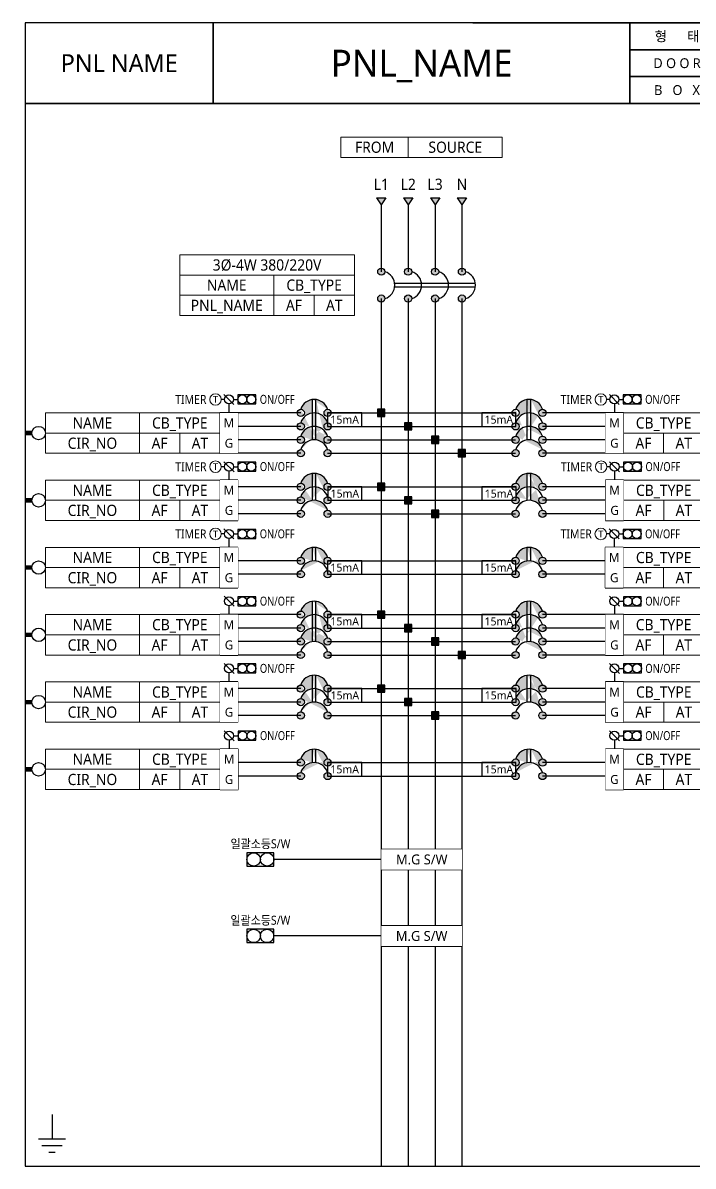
# Model space of a CAD drawing. Header units: millimetres. Extents: x 2290 to 28892, y 1247 to 13997.
# Drawn here: x 2290 to 9770, y 1247 to 13997 of the extents above; entities that cross this region are included whole.
import ezdxf
from ezdxf.enums import TextEntityAlignment as Align

# ---------------------------------------------------------------- set-up
doc = ezdxf.new("R2010")
doc.units = ezdxf.units.MM
for name, color, linetype in [('1', 1, 'Continuous'), ('5', 2, 'Continuous'), ('BUS_L1', 2, 'Continuous'), ('BUS_L2', 2, 'Continuous'), ('BUS_L3', 2, 'Continuous'), ('BUS_N', 3, 'Continuous'), ('SYMB', 2, 'Continuous'), ('TXT', 7, 'Continuous')]:
    doc.layers.add(name, color=color, linetype=linetype)
doc.layers.add('2', color=4, linetype='Continuous', lineweight=5)
doc.styles.add('SHT', font='ChosunKg.TTF')
doc.styles.add('맑은고딕', font='malgun.ttf')

# ---------------------------------------------------------------- blocks, each defined once
blk = doc.blocks.new('p4cb')
at = {"layer": 'SYMB', "color": 4}
for p, q in [((-20, -76), (-20, 374)), ((20, -76), (20, 374))]:
    blk.add_line(p, q, dxfattribs=at)
at = {"layer": 'SYMB'}
for centre in [(-150, 225), (150, 225), (-150, 75), (150, 75), (-150, -75), (150, -75), (-150, -225), (150, -225)]:
    blk.add_circle(centre, 40.2, dxfattribs=at)
for centre in [(0, 218), (0, 68), (0, -82), (0, -232)]:
    blk.add_arc(centre, 157, 17.5984, 162.4016, dxfattribs=at)
blk = doc.blocks.new('BUS_CONN_DOT')
at = {"layer": 'SYMB', "transparency": 33554687}
h = blk.add_hatch(color=2, dxfattribs=at)
h.dxf.hatch_style = 1
h.paths.add_polyline_path([(40, 40), (-40, 40), (-40, -40), (40, -40)])
at = {"layer": 'SYMB', "color": 5}
for p, q in [((-40, 0), (40, 0)), ((0, 40), (0, -40))]:
    blk.add_line(p, q, dxfattribs=at)
at = {"layer": 'SYMB', "color": 2}
blk.add_lwpolyline([(40, 40), (-40, 40), (-40, -40), (40, -40)], close=True, dxfattribs=at)
blk = doc.blocks.new('3P4W_LEFT_BRANCH_BREAKER')
at = {"transparency": 33554687}
h = blk.add_hatch(color=2, dxfattribs=at)
h.dxf.hatch_style = 1
edge = h.paths.add_edge_path()
edge.add_arc((-600, -450), 40.2, 0, 360)
edge = h.paths.add_edge_path()
edge.add_arc((-900, -450), 40.2, 0, 360)
edge = h.paths.add_edge_path()
edge.add_arc((-600, -300), 40.2, 0, 360)
edge = h.paths.add_edge_path()
edge.add_arc((-900, -300), 40.2, 0, 360)
edge = h.paths.add_edge_path()
edge.add_arc((-600, -150), 40.2, 0, 360)
edge = h.paths.add_edge_path()
edge.add_arc((-900, -150), 40.2, 0, 360)
edge = h.paths.add_edge_path()
edge.add_arc((-600, 0), 40.2, 0, 360)
edge = h.paths.add_edge_path()
edge.add_arc((-900, 0), 40.2, 0, 360)
edge = h.paths.add_edge_path()
edge.add_line((-730, -301), (-730, 149))
edge.add_arc((-750, -457), 157, 17.5984, 162.4016)
edge.add_arc((-750, -157), 157, 17.5984, 162.4016)
edge.add_arc((-750, -307), 157, 17.5984, 162.4016)
edge.add_line((-770, -301), (-770, 149))
edge.add_arc((-750, -7), 157, 17.5984, 162.4016)
at = {"layer": '1', "color": 1}
for p, q in [((-900, 0), (-1800, 0)), ((-600, 0), (0, 0)), ((-900, -150), (-1800, -150)), ((-600, -150), (300, -150)), ((-900, -300), (-1800, -300)), ((-600, -300), (600, -300)), ((-900, -450), (-1800, -450)), ((-600, -450), (900, -450))]:
    blk.add_line(p, q, dxfattribs=at)
at = {"layer": '2', "color": 4}
for points in [[(-3750, -225), (-2700, -225), (-2700, 0), (-3750, 0)], [(-2700, -225), (-1800, -225), (-1800, 0), (-2700, 0)], [(-3750, -450), (-2700, -450), (-2700, -225), (-3750, -225)], [(-2250, -450), (-2700, -450), (-2700, -225), (-2250, -225)], [(-1800, -450), (-2250, -450), (-2250, -225), (-1800, -225)]]:
    blk.add_lwpolyline(points, close=True, dxfattribs=at)
at = {"layer": 'SYMB', "color": 3, "const_width": 50}
blk.add_lwpolyline([(-3900, -225), (-3976, -225)], dxfattribs=at)
at = {"layer": 'SYMB', "color": 3}
blk.add_circle((-3825, -225), 75, dxfattribs=at)
at = {"layer": 'SYMB'}
blk.add_blockref('p4cb', (-750, -225), dxfattribs=at)
at = {"layer": 'SYMB', "color": 2}
for p in [(0, 0), (300, -150), (600, -300), (900, -450)]:
    blk.add_blockref('BUS_CONN_DOT', p, dxfattribs=at)
at = {"layer": 'TXT', "color": 7, "linetype": 'Continuous', "lineweight": -2, "style": '맑은고딕', "width": 0.95}
blk.add_text('NAME', height=125, dxfattribs=at).set_placement((-3225, -112), align=Align.MIDDLE_CENTER)
at = {"layer": 'TXT', "color": 7, "style": '맑은고딕', "width": 0.95}
for tag, p in [('CB_TYPE', (-2250, -112)), ('CIR_NO', (-3225, -338)), ('AF', (-2475, -338)), ('AT', (-2025, -338))]:
    blk.add_attdef(tag, text='', height=125, dxfattribs=at).set_placement(p, align=Align.MIDDLE_CENTER)
blk = doc.blocks.new('3P4W_RIGHT_BRANCH_BREAKER')
at = {"transparency": 33554687}
h = blk.add_hatch(color=2, dxfattribs=at)
h.dxf.hatch_style = 1
edge = h.paths.add_edge_path()
edge.add_arc((1800, -450), 40.2, 0, 360)
edge = h.paths.add_edge_path()
edge.add_arc((1500, -450), 40.2, 0, 360)
edge = h.paths.add_edge_path()
edge.add_arc((1800, -300), 40.2, 0, 360)
edge = h.paths.add_edge_path()
edge.add_arc((1500, -300), 40.2, 0, 360)
edge = h.paths.add_edge_path()
edge.add_arc((1800, -150), 40.2, 0, 360)
edge = h.paths.add_edge_path()
edge.add_arc((1500, -150), 40.2, 0, 360)
edge = h.paths.add_edge_path()
edge.add_arc((1800, 0), 40.2, 0, 360)
edge = h.paths.add_edge_path()
edge.add_arc((1500, 0), 40.2, 0, 360)
edge = h.paths.add_edge_path()
edge.add_arc((1650, -307), 157, 17.5984, 162.4016)
edge.add_arc((1650, -457), 157, 17.5984, 162.4016)
edge.add_arc((1650, -7), 157, 17.5984, 162.4016)
edge.add_line((1630, -301), (1630, 149))
edge.add_line((1670, -301), (1670, 149))
edge.add_arc((1650, -157), 157, 17.5984, 162.4016)
at = {"layer": '1', "color": 1}
for p, q in [((0, 0), (1500, 0)), ((2701, 0), (1800, 0)), ((300, -150), (1500, -150)), ((2701, -150), (1800, -150)), ((600, -300), (1500, -300)), ((2701, -300), (1800, -300)), ((900, -450), (1500, -450)), ((2701, -450), (1800, -450))]:
    blk.add_line(p, q, dxfattribs=at)
at = {"layer": '2', "color": 4}
for points in [[(2701, -225), (3601, -225), (3601, 0), (2701, 0)], [(3601, -225), (4650, -225), (4650, 0), (3601, 0)], [(3151, -450), (2701, -450), (2701, -225), (3151, -225)], [(3601, -450), (3151, -450), (3151, -225), (3601, -225)], [(3601, -450), (4650, -450), (4650, -225), (3601, -225)]]:
    blk.add_lwpolyline(points, close=True, dxfattribs=at)
at = {"layer": 'SYMB', "color": 3, "const_width": 50}
blk.add_lwpolyline([(4800, -225), (4876, -225)], dxfattribs=at)
at = {"layer": 'SYMB', "color": 3}
blk.add_circle((4725, -225), 75, dxfattribs=at)
at = {"layer": 'SYMB'}
blk.add_blockref('p4cb', (1650, -225), dxfattribs=at)
at = {"layer": 'SYMB', "color": 2}
for p in [(0, 0), (300, -150), (600, -300), (900, -450)]:
    blk.add_blockref('BUS_CONN_DOT', p, dxfattribs=at)
at = {"layer": 'TXT', "color": 7, "linetype": 'Continuous', "lineweight": -2, "style": '맑은고딕', "width": 0.95}
blk.add_text('NAME', height=125, dxfattribs=at).set_placement((4126, -112), align=Align.MIDDLE_CENTER)
at = {"layer": 'TXT', "color": 7, "style": '맑은고딕', "width": 0.95}
for tag, p in [('CB_TYPE', (3151, -112)), ('AF', (2926, -338)), ('AT', (3376, -338)), ('CIR_NO', (4126, -338))]:
    blk.add_attdef(tag, text='', height=125, dxfattribs=at).set_placement(p, align=Align.MIDDLE_CENTER)
blk = doc.blocks.new('p3cb')
at = {"layer": 'SYMB', "color": 4}
for p, q in [((-20, -1), (-20, 299)), ((20, -1), (20, 299))]:
    blk.add_line(p, q, dxfattribs=at)
at = {"layer": 'SYMB'}
for centre in [(-150, 150), (150, 150), (-150, 0), (150, 0), (-150, -150), (150, -150)]:
    blk.add_circle(centre, 40.2, dxfattribs=at)
for centre in [(0, 143), (0, -7), (0, -157)]:
    blk.add_arc(centre, 157, 17.5984, 162.4016, dxfattribs=at)
blk = doc.blocks.new('3P3W_LEFT_BRANCH_BREAKER')
at = {"transparency": 33554687}
h = blk.add_hatch(color=2, dxfattribs=at)
h.dxf.hatch_style = 1
edge = h.paths.add_edge_path()
edge.add_arc((-600, -300), 40.2, 0, 360)
edge = h.paths.add_edge_path()
edge.add_arc((-900, -300), 40.2, 0, 360)
edge = h.paths.add_edge_path()
edge.add_arc((-600, -150), 40.2, 0, 360)
edge = h.paths.add_edge_path()
edge.add_arc((-900, -150), 40.2, 0, 360)
edge = h.paths.add_edge_path()
edge.add_arc((-600, 0), 40.2, 0, 360)
edge = h.paths.add_edge_path()
edge.add_arc((-900, 0), 40.2, 0, 360)
edge = h.paths.add_edge_path()
edge.add_arc((-750, -157), 157, 17.5984, 162.4016)
edge.add_arc((-750, -307), 157, 17.5984, 162.4016)
edge.add_arc((-750, -7), 157, 17.5984, 162.4016)
edge.add_line((-770, -151), (-770, 149))
edge.add_line((-730, -151), (-730, 149))
at = {"layer": '1', "color": 1}
for p, q in [((-900, 0), (-1800, 0)), ((-600, 0), (0, 0)), ((-900, -150), (-1800, -150)), ((-600, -150), (300, -150)), ((-900, -300), (-1800, -300)), ((-600, -300), (600, -300))]:
    blk.add_line(p, q, dxfattribs=at)
at = {"layer": '2', "color": 4}
for points in [[(-3750, -150), (-2700, -150), (-2700, 75), (-3750, 75)], [(-2700, -150), (-1800, -150), (-1800, 75), (-2700, 75)], [(-3750, -375), (-2700, -375), (-2700, -150), (-3750, -150)], [(-2250, -375), (-2700, -375), (-2700, -150), (-2250, -150)], [(-1800, -375), (-2250, -375), (-2250, -150), (-1800, -150)]]:
    blk.add_lwpolyline(points, close=True, dxfattribs=at)
at = {"layer": 'SYMB', "color": 3, "const_width": 50}
blk.add_lwpolyline([(-3900, -150), (-3976, -150)], dxfattribs=at)
at = {"layer": 'SYMB', "color": 3}
blk.add_circle((-3825, -150), 75, dxfattribs=at)
at = {"layer": 'SYMB'}
blk.add_blockref('p3cb', (-750, -150), dxfattribs=at)
at = {"layer": 'SYMB', "color": 2}
for p in [(0, 0), (300, -150), (600, -300)]:
    blk.add_blockref('BUS_CONN_DOT', p, dxfattribs=at)
at = {"layer": 'TXT', "color": 7, "linetype": 'Continuous', "lineweight": -2, "style": '맑은고딕', "width": 0.95}
blk.add_text('NAME', height=125, dxfattribs=at).set_placement((-3225, -38), align=Align.MIDDLE_CENTER)
at = {"layer": 'TXT', "color": 7, "style": '맑은고딕', "width": 0.95}
for tag, p in [('CB_TYPE', (-2250, -38)), ('CIR_NO', (-3225, -262)), ('AF', (-2475, -262)), ('AT', (-2025, -262))]:
    blk.add_attdef(tag, text='', height=125, dxfattribs=at).set_placement(p, align=Align.MIDDLE_CENTER)
blk = doc.blocks.new('3P3W_RIGHT_BRANCH_BREAKER')
at = {"transparency": 33554687}
h = blk.add_hatch(color=2, dxfattribs=at)
h.dxf.hatch_style = 1
edge = h.paths.add_edge_path()
edge.add_arc((1800, -300), 40.2, 0, 360)
edge = h.paths.add_edge_path()
edge.add_arc((1500, -300), 40.2, 0, 360)
edge = h.paths.add_edge_path()
edge.add_arc((1800, -150), 40.2, 0, 360)
edge = h.paths.add_edge_path()
edge.add_arc((1500, -150), 40.2, 0, 360)
edge = h.paths.add_edge_path()
edge.add_arc((1800, 0), 40.2, 0, 360)
edge = h.paths.add_edge_path()
edge.add_arc((1500, 0), 40.2, 0, 360)
edge = h.paths.add_edge_path()
edge.add_arc((1650, -7), 157, 17.5984, 162.4016)
edge.add_line((1630, -151), (1630, 149))
edge.add_arc((1650, -157), 157, 17.5984, 162.4016)
edge.add_line((1670, -151), (1670, 149))
edge.add_arc((1650, -307), 157, 17.5984, 162.4016)
at = {"layer": '1', "color": 1}
for p, q in [((0, 0), (1500, 0)), ((2703, 0), (1800, 0)), ((300, -150), (1500, -150)), ((2703, -150), (1800, -150)), ((600, -300), (1500, -300)), ((2703, -300), (1800, -300))]:
    blk.add_line(p, q, dxfattribs=at)
at = {"layer": '2', "color": 4}
for points in [[(2703, -150), (3603, -150), (3603, 75), (2703, 75)], [(3603, -150), (4653, -150), (4653, 75), (3603, 75)], [(3153, -375), (2703, -375), (2703, -150), (3153, -150)], [(3603, -375), (3153, -375), (3153, -150), (3603, -150)], [(3603, -375), (4653, -375), (4653, -150), (3603, -150)]]:
    blk.add_lwpolyline(points, close=True, dxfattribs=at)
at = {"layer": 'SYMB', "color": 3, "const_width": 50}
blk.add_lwpolyline([(4803, -150), (4879, -150)], dxfattribs=at)
at = {"layer": 'SYMB', "color": 3}
blk.add_circle((4728, -150), 75, dxfattribs=at)
at = {"layer": 'SYMB'}
blk.add_blockref('p3cb', (1650, -150), dxfattribs=at)
at = {"layer": 'SYMB', "color": 2}
for p in [(0, 0), (300, -150), (600, -300)]:
    blk.add_blockref('BUS_CONN_DOT', p, dxfattribs=at)
at = {"layer": 'TXT', "color": 7, "linetype": 'Continuous', "lineweight": -2, "style": '맑은고딕', "width": 0.95}
blk.add_text('NAME', height=125, dxfattribs=at).set_placement((4128, -38), align=Align.MIDDLE_CENTER)
at = {"layer": 'TXT', "color": 7, "style": '맑은고딕', "width": 0.95}
for tag, p in [('CB_TYPE', (3153, -38)), ('AF', (2928, -262)), ('AT', (3378, -262)), ('CIR_NO', (4128, -262))]:
    blk.add_attdef(tag, text='', height=125, dxfattribs=at).set_placement(p, align=Align.MIDDLE_CENTER)
blk = doc.blocks.new('p2cb')
at = {"layer": 'SYMB', "color": 4}
for p, q in [((-20, 74), (-20, 224)), ((20, 74), (20, 224))]:
    blk.add_line(p, q, dxfattribs=at)
at = {"layer": 'SYMB'}
for centre in [(-150, 75), (150, 75), (-150, -75), (150, -75)]:
    blk.add_circle(centre, 40.2, dxfattribs=at)
for centre in [(0, 68), (0, -82)]:
    blk.add_arc(centre, 157, 17.5984, 162.4016, dxfattribs=at)
blk = doc.blocks.new('1P2W_LEFT_BRANCH_BREAKER')
at = {"transparency": 33554687}
h = blk.add_hatch(color=2, dxfattribs=at)
h.dxf.hatch_style = 1
edge = h.paths.add_edge_path()
edge.add_arc((-600, -150), 40.2, 0, 360)
edge = h.paths.add_edge_path()
edge.add_arc((-900, -150), 40.2, 0, 360)
edge = h.paths.add_edge_path()
edge.add_arc((-600, 0), 40.2, 0, 360)
edge = h.paths.add_edge_path()
edge.add_arc((-900, 0), 40.2, 0, 360)
edge = h.paths.add_edge_path()
edge.add_arc((-750, -157), 157, 17.5984, 162.4016)
edge.add_arc((-750, -7), 157, 17.5984, 162.4016)
edge.add_line((-770, -1), (-770, 149))
edge.add_line((-730, -1), (-730, 149))
at = {"layer": '1', "color": 1}
for p, q in [((-900, 0), (-1800, 0)), ((-600, 0), (0, 0)), ((-900, -150), (-1800, -150)), ((-600, -150), (900, -150))]:
    blk.add_line(p, q, dxfattribs=at)
at = {"layer": '2', "color": 4}
for points in [[(-3750, -75), (-2700, -75), (-2700, 150), (-3750, 150)], [(-2700, -75), (-1800, -75), (-1800, 150), (-2700, 150)], [(-3750, -300), (-2700, -300), (-2700, -75), (-3750, -75)], [(-2250, -300), (-2700, -300), (-2700, -75), (-2250, -75)], [(-1800, -300), (-2250, -300), (-2250, -75), (-1800, -75)]]:
    blk.add_lwpolyline(points, close=True, dxfattribs=at)
at = {"layer": 'SYMB', "color": 3, "const_width": 50}
blk.add_lwpolyline([(-3900, -75), (-3976, -75)], dxfattribs=at)
at = {"layer": 'SYMB', "color": 3}
blk.add_circle((-3825, -75), 75, dxfattribs=at)
at = {"layer": 'SYMB'}
blk.add_blockref('p2cb', (-750, -75), dxfattribs=at)
at = {"layer": 'TXT', "color": 7, "linetype": 'Continuous', "lineweight": -2, "style": '맑은고딕', "width": 0.95}
blk.add_text('NAME', height=125, dxfattribs=at).set_placement((-3225, 38), align=Align.MIDDLE_CENTER)
at = {"layer": 'TXT', "color": 7, "style": '맑은고딕', "width": 0.95}
for tag, p in [('CB_TYPE', (-2250, 38)), ('CIR_NO', (-3225, -188)), ('AF', (-2475, -188)), ('AT', (-2025, -188))]:
    blk.add_attdef(tag, text='', height=125, dxfattribs=at).set_placement(p, align=Align.MIDDLE_CENTER)
blk = doc.blocks.new('1P2W_RIGHT_BRANCH_BREAKER')
at = {"transparency": 33554687}
h = blk.add_hatch(color=2, dxfattribs=at)
h.dxf.hatch_style = 1
edge = h.paths.add_edge_path()
edge.add_arc((1800, -150), 40.2, 0, 360)
edge = h.paths.add_edge_path()
edge.add_arc((1500, -150), 40.2, 0, 360)
edge = h.paths.add_edge_path()
edge.add_arc((1800, 0), 40.2, 0, 360)
edge = h.paths.add_edge_path()
edge.add_arc((1500, 0), 40.2, 0, 360)
edge = h.paths.add_edge_path()
edge.add_arc((1650, -7), 157, 17.5984, 162.4016)
edge.add_line((1630, -1), (1630, 149))
edge.add_line((1670, -1), (1670, 149))
edge.add_arc((1650, -157), 157, 17.5984, 162.4016)
at = {"layer": '1', "color": 1}
for p, q in [((0, 0), (1500, 0)), ((2700, 0), (1800, 0)), ((900, -150), (1500, -150)), ((2700, -150), (1800, -150))]:
    blk.add_line(p, q, dxfattribs=at)
at = {"layer": '2', "color": 4}
for points in [[(2700, -75), (3600, -75), (3600, 150), (2700, 150)], [(3600, -75), (4650, -75), (4650, 150), (3600, 150)], [(3150, -300), (2700, -300), (2700, -75), (3150, -75)], [(3600, -300), (3150, -300), (3150, -75), (3600, -75)], [(3600, -300), (4650, -300), (4650, -75), (3600, -75)]]:
    blk.add_lwpolyline(points, close=True, dxfattribs=at)
at = {"layer": 'SYMB', "color": 3, "const_width": 50}
blk.add_lwpolyline([(4800, -75), (4876, -75)], dxfattribs=at)
at = {"layer": 'SYMB', "color": 3}
blk.add_circle((4725, -75), 75, dxfattribs=at)
at = {"layer": 'SYMB'}
blk.add_blockref('p2cb', (1650, -75), dxfattribs=at)
at = {"layer": 'TXT', "color": 7, "linetype": 'Continuous', "lineweight": -2, "style": '맑은고딕', "width": 0.95}
blk.add_text('NAME', height=125, dxfattribs=at).set_placement((4125, 38), align=Align.MIDDLE_CENTER)
at = {"layer": 'TXT', "color": 7, "style": '맑은고딕', "width": 0.95}
for tag, p in [('CB_TYPE', (3150, 38)), ('AF', (2925, -188)), ('AT', (3375, -188)), ('CIR_NO', (4125, -188))]:
    blk.add_attdef(tag, text='', height=125, dxfattribs=at).set_placement(p, align=Align.MIDDLE_CENTER)
blk = doc.blocks.new('PANEL_NAME')
at = {"layer": '5', "color": 2, "ltscale": 0.001}
blk.add_line((4996, 900), (7626, 900), dxfattribs=at)
at = {"layer": '5', "color": 2}
for points in [[(2100, 900), (0, 900), (0, 0), (2100, 0)], [(2100, 900), (2100, 0), (6750, 0), (6750, 900)], [(7800, 900), (6750, 900), (6750, 600), (7800, 600)], [(7800, 900), (8850, 900), (8850, 600), (7800, 600)], [(7800, 600), (6750, 600), (6750, 300), (7800, 300)], [(7800, 600), (8850, 600), (8850, 300), (7800, 300)], [(7800, 300), (6750, 300), (6750, 0), (7800, 0)], [(7800, 300), (8850, 300), (8850, 0), (7800, 0)]]:
    blk.add_lwpolyline(points, close=True, dxfattribs=at)
at = {"layer": 'TXT', "color": 7, "linetype": 'Continuous', "lineweight": -2, "style": '맑은고딕'}
for s, p in [('형      태', (7275, 750)), ('D O O R', (7275, 450)), ('B   O   X', (7275, 150))]:
    blk.add_text(s, height=110, dxfattribs=at).set_placement(p, align=Align.MIDDLE_CENTER)
at = {"layer": 'TXT', "color": 7, "style": '맑은고딕'}
blk.add_text('PNL NAME', height=200, dxfattribs=at).set_placement((1050, 450), align=Align.MIDDLE_CENTER)
for tag, height, p in [('PNL_MOUNT', 110, (8325, 750)), ('PNL_NAME', 300, (4425, 450)), ('PNL_DOOR', 110, (8325, 450)), ('PNL_BOX', 110, (8325, 150))]:
    blk.add_attdef(tag, text='', height=height, dxfattribs=at).set_placement(p, align=Align.MIDDLE_CENTER)
blk = doc.blocks.new('earth-panel')
at = {"layer": 'SYMB'}
for p, q in [((0, 426), (0, 150)), ((150, 150), (-150, 150)), ((113, 75), (-113, 75)), ((37, 0), (-37, 0))]:
    blk.add_line(p, q, dxfattribs=at)
blk = doc.blocks.new('3P4W_L_SYM_TIMER')
at = {"layer": '2', "color": 4}
blk.add_circle((-1850, 150), 64.4, dxfattribs=at)
at = {"layer": 'SYMB'}
for p, q in [((-1750, 150), (-1786, 150)), ((-1644, 94), (-1756, 206)), ((-1650, 150), (-1600, 150)), ((-1700, 100), (-1700, 0))]:
    blk.add_line(p, q, dxfattribs=at)
at = {"layer": 'SYMB', "linetype": 'Continuous'}
blk.add_lwpolyline([(-1600, 100), (-1400, 100), (-1400, 200), (-1600, 200)], close=True, dxfattribs=at)
at = {"layer": 'SYMB'}
blk.add_lwpolyline([(-1600, 0), (-1800, 0), (-1800, -450), (-1600, -450)], close=True, dxfattribs=at)
blk.add_circle((-1700, 150), 50, dxfattribs=at)
at = {"layer": 'SYMB', "color": 4, "linetype": 'Continuous'}
for centre in [(-1550, 150), (-1450, 150)]:
    blk.add_circle(centre, 50, dxfattribs=at)
at = {"layer": 'SYMB', "color": 7, "style": '맑은고딕'}
for s, width, p in [('TIMER', 0.9, (-2125, 150)), ('ON/OFF', 0.8, (-1161, 151))]:
    blk.add_text(s, height=100, dxfattribs=dict(at, width=width)).set_placement(p, align=Align.MIDDLE_CENTER)
at = {"layer": 'TXT', "style": 'SHT'}
blk.add_text('T', height=75, dxfattribs=at).set_placement((-1850, 150), align=Align.MIDDLE_CENTER)
at = {"color": 2}
blk.add_wipeout([(-1800, 0), (-1800, -450), (-1600, -450), (-1600, 0)], dxfattribs=at).dxf.layer = 'SYMB'
at = {"layer": 'SYMB', "color": 7, "style": '맑은고딕'}
for s, p in [('M', (-1700, -112)), ('G', (-1700, -338))]:
    blk.add_text(s, height=100, dxfattribs=at).set_placement(p, align=Align.MIDDLE_CENTER)
blk = doc.blocks.new('3P3W_L_SYM_TIMER')
at = {"layer": '2', "color": 4}
blk.add_circle((-1849, 225), 64.4, dxfattribs=at)
at = {"layer": 'SYMB'}
for p, q in [((-1643, 169), (-1755, 281)), ((-1749, 225), (-1785, 225)), ((-1699, 175), (-1699, 75)), ((-1649, 225), (-1599, 225))]:
    blk.add_line(p, q, dxfattribs=at)
at = {"layer": 'SYMB', "linetype": 'Continuous'}
blk.add_lwpolyline([(-1599, 175), (-1399, 175), (-1399, 275), (-1599, 275)], close=True, dxfattribs=at)
at = {"layer": 'SYMB'}
blk.add_lwpolyline([(-1599, 75), (-1799, 75), (-1799, -375), (-1599, -375)], close=True, dxfattribs=at)
blk.add_circle((-1699, 225), 50, dxfattribs=at)
at = {"layer": 'SYMB', "color": 4, "linetype": 'Continuous'}
for centre in [(-1549, 225), (-1449, 225)]:
    blk.add_circle(centre, 50, dxfattribs=at)
at = {"layer": 'SYMB', "color": 7, "style": '맑은고딕'}
for s, width, p in [('TIMER', 0.9, (-2124, 225)), ('ON/OFF', 0.8, (-1160, 226))]:
    blk.add_text(s, height=100, dxfattribs=dict(at, width=width)).set_placement(p, align=Align.MIDDLE_CENTER)
at = {"layer": 'TXT', "style": 'SHT'}
blk.add_text('T', height=75, dxfattribs=at).set_placement((-1849, 225), align=Align.MIDDLE_CENTER)
at = {"color": 2}
blk.add_wipeout([(-1799, 75), (-1799, -375), (-1599, -375), (-1599, 75)], dxfattribs=at).dxf.layer = 'SYMB'
at = {"layer": 'SYMB', "color": 7, "style": '맑은고딕'}
for s, p in [('M', (-1699, -38)), ('G', (-1699, -262))]:
    blk.add_text(s, height=100, dxfattribs=at).set_placement(p, align=Align.MIDDLE_CENTER)
blk = doc.blocks.new('1P2W_L_SYM_TIMER')
at = {"layer": '2', "color": 4}
blk.add_circle((-1850, 300), 64.4, dxfattribs=at)
at = {"layer": 'SYMB'}
for p, q in [((-1750, 300), (-1786, 300)), ((-1644, 244), (-1756, 356)), ((-1650, 300), (-1600, 300)), ((-1700, 250), (-1700, 150))]:
    blk.add_line(p, q, dxfattribs=at)
at = {"layer": 'SYMB', "linetype": 'Continuous'}
blk.add_lwpolyline([(-1600, 250), (-1400, 250), (-1400, 350), (-1600, 350)], close=True, dxfattribs=at)
at = {"layer": 'SYMB'}
blk.add_lwpolyline([(-1600, 150), (-1800, 150), (-1800, -300), (-1600, -300)], close=True, dxfattribs=at)
blk.add_circle((-1700, 300), 50, dxfattribs=at)
at = {"layer": 'SYMB', "color": 4, "linetype": 'Continuous'}
for centre in [(-1550, 300), (-1450, 300)]:
    blk.add_circle(centre, 50, dxfattribs=at)
at = {"layer": 'SYMB', "color": 7, "style": '맑은고딕'}
for s, width, p in [('TIMER', 0.9, (-2125, 300)), ('ON/OFF', 0.8, (-1161, 301))]:
    blk.add_text(s, height=100, dxfattribs=dict(at, width=width)).set_placement(p, align=Align.MIDDLE_CENTER)
at = {"layer": 'TXT', "style": 'SHT'}
blk.add_text('T', height=75, dxfattribs=at).set_placement((-1850, 300), align=Align.MIDDLE_CENTER)
at = {"color": 2}
blk.add_wipeout([(-1800, 150), (-1800, -300), (-1600, -300), (-1600, 150)], dxfattribs=at).dxf.layer = 'SYMB'
at = {"layer": 'SYMB', "color": 7, "style": '맑은고딕'}
for s, p in [('M', (-1700, 38)), ('G', (-1700, -188))]:
    blk.add_text(s, height=100, dxfattribs=at).set_placement(p, align=Align.MIDDLE_CENTER)
blk = doc.blocks.new('3P4W_L_SYM_ELB')
at = {"layer": 'SYMB', "color": 2}
blk.add_lwpolyline([(-600, -150), (-220, -150), (-220, 0), (-600, 0)], close=True, dxfattribs=at)
at = {"layer": 'SYMB', "color": 4, "style": '맑은고딕'}
blk.add_text('15mA', height=90, dxfattribs=at).set_placement((-410, -75), align=Align.MIDDLE_CENTER)
blk = doc.blocks.new('3P3W_L_SYM_ELB')
at = {"layer": 'SYMB', "color": 2}
blk.add_lwpolyline([(-598, -150), (-217, -150), (-217, 0), (-598, 0)], close=True, dxfattribs=at)
at = {"layer": 'SYMB', "color": 4, "style": '맑은고딕'}
blk.add_text('15mA', height=90, dxfattribs=at).set_placement((-408, -75), align=Align.MIDDLE_CENTER)
blk = doc.blocks.new('1P2W_L_SYM_ELB')
at = {"layer": 'SYMB', "color": 2}
blk.add_lwpolyline([(-600, -150), (-220, -150), (-220, 0), (-600, 0)], close=True, dxfattribs=at)
at = {"layer": 'SYMB', "color": 4, "style": '맑은고딕'}
blk.add_text('15mA', height=90, dxfattribs=at).set_placement((-410, -75), align=Align.MIDDLE_CENTER)
blk = doc.blocks.new('3P4W_R_SYM_ELB')
at = {"layer": 'SYMB', "color": 2}
blk.add_lwpolyline([(1120, -150), (1500, -150), (1500, 0), (1120, 0)], close=True, dxfattribs=at)
at = {"layer": 'SYMB', "color": 4, "style": '맑은고딕'}
blk.add_text('15mA', height=90, dxfattribs=at).set_placement((1310, -75), align=Align.MIDDLE_CENTER)
blk = doc.blocks.new('3P3W_R_SYM_ELB')
at = {"layer": 'SYMB', "color": 2}
blk.add_lwpolyline([(1122, -150), (1502, -150), (1502, 0), (1122, 0)], close=True, dxfattribs=at)
at = {"layer": 'SYMB', "color": 4, "style": '맑은고딕'}
blk.add_text('15mA', height=90, dxfattribs=at).set_placement((1312, -75), align=Align.MIDDLE_CENTER)
blk = doc.blocks.new('1P2W_R_SYM_ELB')
at = {"layer": 'SYMB', "color": 2}
blk.add_lwpolyline([(1120, -150), (1500, -150), (1500, 0), (1120, 0)], close=True, dxfattribs=at)
at = {"layer": 'SYMB', "color": 4, "style": '맑은고딕'}
blk.add_text('15mA', height=90, dxfattribs=at).set_placement((1310, -75), align=Align.MIDDLE_CENTER)
blk = doc.blocks.new('1P2W_LEFT_SYM_REMOTE')
at = {"layer": 'SYMB', "color": 4}
blk.add_line((1, 675), (-1199, 675), dxfattribs=at)
at = {"layer": 'SYMB', "color": 2}
blk.add_lwpolyline([(1, 562), (901, 562), (901, 787), (1, 787)], close=True, dxfattribs=at)
at = {"layer": 'SYMB', "linetype": 'Continuous'}
blk.add_lwpolyline([(-1499, 600), (-1199, 600), (-1199, 750), (-1499, 750)], close=True, dxfattribs=at)
at = {"layer": 'SYMB', "color": 4, "linetype": 'Continuous'}
for centre in [(-1424, 675), (-1274, 675)]:
    blk.add_circle(centre, 75, dxfattribs=at)
at = {"layer": 'SYMB', "color": 7, "style": '맑은고딕', "width": 0.9}
blk.add_text('일괄소등S/W', height=100, dxfattribs=at).set_placement((-1349, 850), align=Align.MIDDLE_CENTER)
at = {"color": 4}
blk.add_wipeout([(1, 787), (1, 562), (901, 562), (901, 787)], dxfattribs=at).dxf.layer = 'SYMB'
at = {"layer": 'SYMB', "linetype": 'Continuous', "lineweight": -2, "style": '맑은고딕'}
blk.add_text('M.G S/W', height=110, dxfattribs=at).set_placement((451, 675), align=Align.MIDDLE_CENTER)
blk = doc.blocks.new('1P2W_RIGHT_SYM_REMOTE')
at = {"layer": 'SYMB', "color": 4}
blk.add_line((0, 675), (-1200, 675), dxfattribs=at)
at = {"layer": 'SYMB', "color": 2}
blk.add_lwpolyline([(0, 562), (900, 562), (900, 787), (0, 787)], close=True, dxfattribs=at)
at = {"layer": 'SYMB', "linetype": 'Continuous'}
blk.add_lwpolyline([(-1500, 600), (-1200, 600), (-1200, 750), (-1500, 750)], close=True, dxfattribs=at)
at = {"layer": 'SYMB', "color": 4, "linetype": 'Continuous'}
for centre in [(-1425, 675), (-1275, 675)]:
    blk.add_circle(centre, 75, dxfattribs=at)
at = {"layer": 'SYMB', "color": 7, "style": '맑은고딕', "width": 0.9}
blk.add_text('일괄소등S/W', height=100, dxfattribs=at).set_placement((-1350, 850), align=Align.MIDDLE_CENTER)
at = {"color": 4}
blk.add_wipeout([(0, 787), (0, 562), (900, 562), (900, 787)], dxfattribs=at).dxf.layer = 'SYMB'
at = {"layer": 'SYMB', "linetype": 'Continuous', "lineweight": -2, "style": '맑은고딕'}
blk.add_text('M.G S/W', height=110, dxfattribs=at).set_placement((450, 675), align=Align.MIDDLE_CENTER)
blk = doc.blocks.new('3P4W_L_SYM_ONOFF')
at = {"layer": 'SYMB'}
for p, q in [((-1643, 94), (-1754, 206)), ((-1649, 150), (-1599, 150)), ((-1699, 100), (-1699, 0))]:
    blk.add_line(p, q, dxfattribs=at)
at = {"layer": 'SYMB', "linetype": 'Continuous'}
blk.add_lwpolyline([(-1599, 100), (-1399, 100), (-1399, 200), (-1599, 200)], close=True, dxfattribs=at)
at = {"layer": 'SYMB'}
blk.add_lwpolyline([(-1599, 0), (-1799, 0), (-1799, -450), (-1599, -450)], close=True, dxfattribs=at)
blk.add_circle((-1699, 150), 50, dxfattribs=at)
at = {"layer": 'SYMB', "color": 4, "linetype": 'Continuous'}
for centre in [(-1549, 150), (-1449, 150)]:
    blk.add_circle(centre, 50, dxfattribs=at)
at = {"layer": 'SYMB', "color": 7, "style": '맑은고딕', "width": 0.8}
blk.add_text('ON/OFF', height=100, dxfattribs=at).set_placement((-1160, 151), align=Align.MIDDLE_CENTER)
at = {"color": 2}
blk.add_wipeout([(-1799, 0), (-1799, -450), (-1599, -450), (-1599, 0)], dxfattribs=at).dxf.layer = 'SYMB'
at = {"layer": 'SYMB', "color": 7, "style": '맑은고딕'}
for s, p in [('M', (-1699, -112)), ('G', (-1699, -338))]:
    blk.add_text(s, height=100, dxfattribs=at).set_placement(p, align=Align.MIDDLE_CENTER)
blk = doc.blocks.new('3P3W_L_SYM_ONOFF')
at = {"layer": 'SYMB'}
for p, q in [((-1643, 169), (-1754, 281)), ((-1699, 175), (-1699, 75)), ((-1649, 225), (-1599, 225))]:
    blk.add_line(p, q, dxfattribs=at)
at = {"layer": 'SYMB', "linetype": 'Continuous'}
blk.add_lwpolyline([(-1599, 175), (-1399, 175), (-1399, 275), (-1599, 275)], close=True, dxfattribs=at)
at = {"layer": 'SYMB'}
blk.add_lwpolyline([(-1599, 75), (-1799, 75), (-1799, -375), (-1599, -375)], close=True, dxfattribs=at)
blk.add_circle((-1699, 225), 50, dxfattribs=at)
at = {"layer": 'SYMB', "color": 4, "linetype": 'Continuous'}
for centre in [(-1549, 225), (-1449, 225)]:
    blk.add_circle(centre, 50, dxfattribs=at)
at = {"layer": 'SYMB', "color": 7, "style": '맑은고딕', "width": 0.8}
blk.add_text('ON/OFF', height=100, dxfattribs=at).set_placement((-1160, 226), align=Align.MIDDLE_CENTER)
at = {"color": 2}
blk.add_wipeout([(-1799, 75), (-1799, -375), (-1599, -375), (-1599, 75)], dxfattribs=at).dxf.layer = 'SYMB'
at = {"layer": 'SYMB', "color": 7, "style": '맑은고딕'}
for s, p in [('M', (-1699, -38)), ('G', (-1699, -262))]:
    blk.add_text(s, height=100, dxfattribs=at).set_placement(p, align=Align.MIDDLE_CENTER)
blk = doc.blocks.new('1P2W_L_SYM_ONOFF')
at = {"layer": 'SYMB'}
for p, q in [((-1644, 244), (-1756, 356)), ((-1650, 300), (-1600, 300)), ((-1700, 250), (-1700, 150))]:
    blk.add_line(p, q, dxfattribs=at)
at = {"layer": 'SYMB', "linetype": 'Continuous'}
blk.add_lwpolyline([(-1600, 250), (-1400, 250), (-1400, 350), (-1600, 350)], close=True, dxfattribs=at)
at = {"layer": 'SYMB'}
blk.add_lwpolyline([(-1600, 150), (-1800, 150), (-1800, -300), (-1600, -300)], close=True, dxfattribs=at)
blk.add_circle((-1700, 300), 50, dxfattribs=at)
at = {"layer": 'SYMB', "color": 4, "linetype": 'Continuous'}
for centre in [(-1550, 300), (-1450, 300)]:
    blk.add_circle(centre, 50, dxfattribs=at)
at = {"layer": 'SYMB', "color": 7, "style": '맑은고딕', "width": 0.8}
blk.add_text('ON/OFF', height=100, dxfattribs=at).set_placement((-1161, 301), align=Align.MIDDLE_CENTER)
at = {"color": 2}
blk.add_wipeout([(-1800, 150), (-1800, -300), (-1600, -300), (-1600, 150)], dxfattribs=at).dxf.layer = 'SYMB'
at = {"layer": 'SYMB', "color": 7, "style": '맑은고딕'}
for s, p in [('M', (-1700, 38)), ('G', (-1700, -188))]:
    blk.add_text(s, height=100, dxfattribs=at).set_placement(p, align=Align.MIDDLE_CENTER)
blk = doc.blocks.new('3P4W_R_SYM_TIMER')
at = {"layer": '2', "color": 4}
blk.add_circle((2451, 150), 64.4, dxfattribs=at)
at = {"layer": 'SYMB'}
for p, q in [((2552, 150), (2516, 150)), ((2657, 94), (2546, 206)), ((2652, 150), (2701, 150)), ((2602, 100), (2602, 0))]:
    blk.add_line(p, q, dxfattribs=at)
at = {"layer": 'SYMB', "linetype": 'Continuous'}
blk.add_lwpolyline([(2701, 100), (2901, 100), (2901, 200), (2701, 200)], close=True, dxfattribs=at)
at = {"layer": 'SYMB'}
blk.add_lwpolyline([(2702, 0), (2502, 0), (2502, -450), (2702, -450)], close=True, dxfattribs=at)
blk.add_circle((2602, 150), 50, dxfattribs=at)
at = {"layer": 'SYMB', "color": 4, "linetype": 'Continuous'}
for centre in [(2751, 150), (2851, 150)]:
    blk.add_circle(centre, 50, dxfattribs=at)
at = {"layer": 'SYMB', "color": 7, "style": '맑은고딕'}
for s, width, p in [('TIMER', 0.9, (2177, 150)), ('ON/OFF', 0.8, (3140, 151))]:
    blk.add_text(s, height=100, dxfattribs=dict(at, width=width)).set_placement(p, align=Align.MIDDLE_CENTER)
at = {"layer": 'TXT', "style": 'SHT'}
blk.add_text('T', height=75, dxfattribs=at).set_placement((2451, 150), align=Align.MIDDLE_CENTER)
at = {"color": 2}
blk.add_wipeout([(2502, 0), (2502, -450), (2702, -450), (2702, 0)], dxfattribs=at).dxf.layer = 'SYMB'
at = {"layer": 'SYMB', "color": 7, "style": '맑은고딕'}
for s, p in [('M', (2602, -112)), ('G', (2602, -338))]:
    blk.add_text(s, height=100, dxfattribs=at).set_placement(p, align=Align.MIDDLE_CENTER)
blk = doc.blocks.new('3P3W_R_SYM_TIMER')
at = {"layer": '2', "color": 4}
blk.add_circle((2452, 225), 64.4, dxfattribs=at)
at = {"layer": 'SYMB'}
for p, q in [((2658, 169), (2547, 281)), ((2552, 225), (2517, 225)), ((2602, 175), (2602, 75)), ((2652, 225), (2702, 225))]:
    blk.add_line(p, q, dxfattribs=at)
at = {"layer": 'SYMB', "linetype": 'Continuous'}
blk.add_lwpolyline([(2702, 175), (2902, 175), (2902, 275), (2702, 275)], close=True, dxfattribs=at)
at = {"layer": 'SYMB'}
blk.add_lwpolyline([(2702, 75), (2502, 75), (2502, -375), (2702, -375)], close=True, dxfattribs=at)
blk.add_circle((2602, 225), 50, dxfattribs=at)
at = {"layer": 'SYMB', "color": 4, "linetype": 'Continuous'}
for centre in [(2752, 225), (2852, 225)]:
    blk.add_circle(centre, 50, dxfattribs=at)
at = {"layer": 'SYMB', "color": 7, "style": '맑은고딕'}
for s, width, p in [('TIMER', 0.9, (2178, 225)), ('ON/OFF', 0.8, (3141, 226))]:
    blk.add_text(s, height=100, dxfattribs=dict(at, width=width)).set_placement(p, align=Align.MIDDLE_CENTER)
at = {"layer": 'TXT', "style": 'SHT'}
blk.add_text('T', height=75, dxfattribs=at).set_placement((2452, 225), align=Align.MIDDLE_CENTER)
at = {"color": 2}
blk.add_wipeout([(2502, 75), (2502, -375), (2702, -375), (2702, 75)], dxfattribs=at).dxf.layer = 'SYMB'
at = {"layer": 'SYMB', "color": 7, "style": '맑은고딕'}
for s, p in [('M', (2602, -38)), ('G', (2602, -262))]:
    blk.add_text(s, height=100, dxfattribs=at).set_placement(p, align=Align.MIDDLE_CENTER)
blk = doc.blocks.new('1P2W_R_SYM_TIMER')
at = {"layer": '2', "color": 4}
blk.add_circle((2450, 300), 64.4, dxfattribs=at)
at = {"layer": 'SYMB'}
for p, q in [((2550, 300), (2515, 300)), ((2656, 244), (2545, 356)), ((2650, 300), (2700, 300)), ((2600, 250), (2600, 150))]:
    blk.add_line(p, q, dxfattribs=at)
at = {"layer": 'SYMB', "linetype": 'Continuous'}
blk.add_lwpolyline([(2700, 250), (2900, 250), (2900, 350), (2700, 350)], close=True, dxfattribs=at)
at = {"layer": 'SYMB'}
blk.add_lwpolyline([(2700, 150), (2500, 150), (2500, -300), (2700, -300)], close=True, dxfattribs=at)
blk.add_circle((2600, 300), 50, dxfattribs=at)
at = {"layer": 'SYMB', "color": 4, "linetype": 'Continuous'}
for centre in [(2750, 300), (2850, 300)]:
    blk.add_circle(centre, 50, dxfattribs=at)
at = {"layer": 'SYMB', "color": 7, "style": '맑은고딕'}
for s, width, p in [('TIMER', 0.9, (2176, 300)), ('ON/OFF', 0.8, (3139, 301))]:
    blk.add_text(s, height=100, dxfattribs=dict(at, width=width)).set_placement(p, align=Align.MIDDLE_CENTER)
at = {"layer": 'TXT', "style": 'SHT'}
blk.add_text('T', height=75, dxfattribs=at).set_placement((2450, 300), align=Align.MIDDLE_CENTER)
at = {"color": 2}
blk.add_wipeout([(2500, 150), (2500, -300), (2700, -300), (2700, 150)], dxfattribs=at).dxf.layer = 'SYMB'
at = {"layer": 'SYMB', "color": 7, "style": '맑은고딕'}
for s, p in [('M', (2600, 38)), ('G', (2600, -188))]:
    blk.add_text(s, height=100, dxfattribs=at).set_placement(p, align=Align.MIDDLE_CENTER)
blk = doc.blocks.new('3P4W_R_SYM_ONOFF')
at = {"layer": 'SYMB'}
for p, q in [((2656, 94), (2544, 206)), ((2650, 150), (2700, 150)), ((2600, 100), (2600, 0))]:
    blk.add_line(p, q, dxfattribs=at)
at = {"layer": 'SYMB', "linetype": 'Continuous'}
blk.add_lwpolyline([(2700, 100), (2900, 100), (2900, 200), (2700, 200)], close=True, dxfattribs=at)
at = {"layer": 'SYMB'}
blk.add_lwpolyline([(2700, 0), (2500, 0), (2500, -450), (2700, -450)], close=True, dxfattribs=at)
blk.add_circle((2600, 150), 50, dxfattribs=at)
at = {"layer": 'SYMB', "color": 4, "linetype": 'Continuous'}
for centre in [(2750, 150), (2850, 150)]:
    blk.add_circle(centre, 50, dxfattribs=at)
at = {"layer": 'SYMB', "color": 7, "style": '맑은고딕', "width": 0.8}
blk.add_text('ON/OFF', height=100, dxfattribs=at).set_placement((3139, 151), align=Align.MIDDLE_CENTER)
at = {"color": 2}
blk.add_wipeout([(2500, 0), (2500, -450), (2700, -450), (2700, 0)], dxfattribs=at).dxf.layer = 'SYMB'
at = {"layer": 'SYMB', "color": 7, "style": '맑은고딕'}
for s, p in [('M', (2600, -112)), ('G', (2600, -338))]:
    blk.add_text(s, height=100, dxfattribs=at).set_placement(p, align=Align.MIDDLE_CENTER)
blk = doc.blocks.new('3P3W_R_SYM_ONOFF')
at = {"layer": 'SYMB'}
for p, q in [((2659, 169), (2548, 281)), ((2603, 175), (2603, 75)), ((2653, 225), (2703, 225))]:
    blk.add_line(p, q, dxfattribs=at)
at = {"layer": 'SYMB', "linetype": 'Continuous'}
blk.add_lwpolyline([(2703, 175), (2903, 175), (2903, 275), (2703, 275)], close=True, dxfattribs=at)
at = {"layer": 'SYMB'}
blk.add_lwpolyline([(2703, 75), (2503, 75), (2503, -375), (2703, -375)], close=True, dxfattribs=at)
blk.add_circle((2603, 225), 50, dxfattribs=at)
at = {"layer": 'SYMB', "color": 4, "linetype": 'Continuous'}
for centre in [(2753, 225), (2853, 225)]:
    blk.add_circle(centre, 50, dxfattribs=at)
at = {"layer": 'SYMB', "color": 7, "style": '맑은고딕', "width": 0.8}
blk.add_text('ON/OFF', height=100, dxfattribs=at).set_placement((3142, 226), align=Align.MIDDLE_CENTER)
at = {"color": 2}
blk.add_wipeout([(2503, 75), (2503, -375), (2703, -375), (2703, 75)], dxfattribs=at).dxf.layer = 'SYMB'
at = {"layer": 'SYMB', "color": 7, "style": '맑은고딕'}
for s, p in [('M', (2603, -38)), ('G', (2603, -262))]:
    blk.add_text(s, height=100, dxfattribs=at).set_placement(p, align=Align.MIDDLE_CENTER)
blk = doc.blocks.new('1P2W_R_SYM_ONOFF')
at = {"layer": 'SYMB'}
for p, q in [((2656, 244), (2544, 356)), ((2650, 300), (2700, 300)), ((2600, 250), (2600, 150))]:
    blk.add_line(p, q, dxfattribs=at)
at = {"layer": 'SYMB', "linetype": 'Continuous'}
blk.add_lwpolyline([(2700, 250), (2900, 250), (2900, 350), (2700, 350)], close=True, dxfattribs=at)
at = {"layer": 'SYMB'}
blk.add_lwpolyline([(2700, 150), (2500, 150), (2500, -300), (2700, -300)], close=True, dxfattribs=at)
blk.add_circle((2600, 300), 50, dxfattribs=at)
at = {"layer": 'SYMB', "color": 4, "linetype": 'Continuous'}
for centre in [(2750, 300), (2850, 300)]:
    blk.add_circle(centre, 50, dxfattribs=at)
at = {"layer": 'SYMB', "color": 7, "style": '맑은고딕', "width": 0.8}
blk.add_text('ON/OFF', height=100, dxfattribs=at).set_placement((3139, 301), align=Align.MIDDLE_CENTER)
at = {"color": 2}
blk.add_wipeout([(2500, 150), (2500, -300), (2700, -300), (2700, 150)], dxfattribs=at).dxf.layer = 'SYMB'
at = {"layer": 'SYMB', "color": 7, "style": '맑은고딕'}
for s, p in [('M', (2600, 38)), ('G', (2600, -188))]:
    blk.add_text(s, height=100, dxfattribs=at).set_placement(p, align=Align.MIDDLE_CENTER)
blk = doc.blocks.new('input-line')
at = {"layer": 'SYMB'}
for p, q in [((-52, 80), (52, 80)), ((-52, 80), (0, 0)), ((52, 80), (0, 0))]:
    blk.add_line(p, q, dxfattribs=at)
blk = doc.blocks.new('MAIN_BREAKER')
at = {"transparency": 33554687}
h = blk.add_hatch(color=2, dxfattribs=at)
h.dxf.hatch_style = 1
edge = h.paths.add_edge_path()
edge.add_arc((300, 0), 40.2, 0, 360)
edge = h.paths.add_edge_path()
edge.add_arc((900, 300), 40.2, 0, 360)
edge = h.paths.add_edge_path()
edge.add_arc((900, 0), 40.2, 0, 360)
edge = h.paths.add_edge_path()
edge.add_arc((600, 300), 40.2, 0, 360)
edge = h.paths.add_edge_path()
edge.add_arc((600, 0), 40.2, 0, 360)
edge = h.paths.add_edge_path()
edge.add_arc((300, 300), 40.2, 0, 360)
edge = h.paths.add_edge_path()
edge.add_arc((0, 0), 40.2, 0, 360)
edge = h.paths.add_edge_path()
edge.add_arc((0, 300), 40.2, 0, 360)
h.paths.add_polyline_path([(900, 1045), (848, 1125), (952, 1125)])
h.paths.add_polyline_path([(600, 1045), (548, 1125), (652, 1125)])
h.paths.add_polyline_path([(0, 1045), (-52, 1125), (52, 1125)])
h.paths.add_polyline_path([(300, 1045), (248, 1125), (352, 1125)])
at = {"layer": '2', "color": 4}
for points in [[(-450, 1575), (300, 1575), (300, 1800), (-450, 1800)], [(300, 1575), (1350, 1575), (1350, 1800), (300, 1800)], [(-2250, 262), (-300, 262), (-300, 488), (-2250, 488)], [(-2250, 38), (-1200, 38), (-1200, 262), (-2250, 262)], [(-1200, 38), (-300, 38), (-300, 262), (-1200, 262)], [(-2250, -188), (-1200, -188), (-1200, 38), (-2250, 38)], [(-750, -188), (-1200, -188), (-1200, 38), (-750, 38)], [(-300, -188), (-750, -188), (-750, 38), (-300, 38)]]:
    blk.add_lwpolyline(points, close=True, dxfattribs=at)
at = {"layer": 'BUS_L1'}
blk.add_line((0, 1045), (0, 300), dxfattribs=at)
at = {"layer": 'BUS_L2'}
blk.add_line((300, 1045), (300, 300), dxfattribs=at)
at = {"layer": 'BUS_L3'}
blk.add_line((600, 1045), (600, 300), dxfattribs=at)
at = {"layer": 'BUS_N', "color": 3}
blk.add_line((900, 1045), (900, 300), dxfattribs=at)
at = {"layer": 'SYMB', "color": 4}
for p, q in [((150, 170), (1049, 170)), ((150, 130), (1049, 130))]:
    blk.add_line(p, q, dxfattribs=at)
at = {"layer": 'SYMB'}
for centre in [(0, 300), (300, 300), (600, 300), (900, 300), (0, 0), (300, 0), (600, 0), (900, 0)]:
    blk.add_circle(centre, 40.2, dxfattribs=at)
for centre in [(-7, 150), (293, 150), (593, 150), (893, 150)]:
    blk.add_arc(centre, 157, 287.5984, 72.4016, dxfattribs=at)
for p in [(0, 1045), (300, 1045), (600, 1045), (900, 1045)]:
    blk.add_blockref('input-line', p, dxfattribs=at)
at = {"layer": 'TXT', "color": 7, "linetype": 'Continuous', "lineweight": -2, "style": '맑은고딕', "width": 0.95}
for s, p in [('FROM', (-75, 1688)), ('3Ø-4W 380/220V', (-1275, 375)), ('NAME', (-1725, 150))]:
    blk.add_text(s, height=125, dxfattribs=at).set_placement(p, align=Align.MIDDLE_CENTER)
for s, p in [('L1', (0, 1275)), ('L2', (300, 1275)), ('L3', (600, 1275)), ('N', (900, 1275))]:
    blk.add_text(s, height=125, dxfattribs=at).set_placement(p, align=Align.MIDDLE)
at = {"layer": 'TXT', "color": 7, "style": '맑은고딕', "width": 0.95}
for tag, p in [('SOURCE', (825, 1688)), ('CB_TYPE', (-750, 150)), ('PNL_NAME', (-1725, -75)), ('AF', (-975, -75)), ('AT', (-525, -75))]:
    blk.add_attdef(tag, text='', height=125, dxfattribs=at).set_placement(p, align=Align.MIDDLE_CENTER)

msp = doc.modelspace()

# ---------------------------------------------------------------- linework, layer by layer
at = {"layer": '5', "color": 3}
msp.add_lwpolyline([(11165, 13097), (2315, 13097), (2315, 1247), (11165, 1247)], close=True, dxfattribs=at)
at = {"layer": 'BUS_L1'}
msp.add_line((6290, 10922), (6290, 1247), dxfattribs=at)
at = {"layer": 'BUS_L2'}
msp.add_line((6590, 10922), (6590, 1247), dxfattribs=at)
at = {"layer": 'BUS_L3'}
msp.add_line((6890, 10922), (6890, 1247), dxfattribs=at)
at = {"layer": 'BUS_N', "color": 3}
msp.add_line((7190, 10922), (7190, 1247), dxfattribs=at)

# ---------------------------------------------------------------- block references
at = {"layer": 'SYMB', "color": 2}
ref = msp.add_blockref('PANEL_NAME', (2315, 13097), dxfattribs=at)
ref.add_attrib('PNL_BOX', 'PNL_BOX', dxfattribs={"layer": 'TXT', "color": 2, "height": 110, "style": '맑은고딕'}).set_placement((10640, 13247), align=Align.MIDDLE_CENTER)
ref.add_attrib('PNL_DOOR', 'PNL_DOOR', dxfattribs={"layer": 'TXT', "color": 2, "height": 110, "style": '맑은고딕'}).set_placement((10640, 13547), align=Align.MIDDLE_CENTER)
ref.add_attrib('PNL_MOUNT', 'PNL_MOUNT', dxfattribs={"layer": 'TXT', "color": 2, "height": 110, "style": '맑은고딕'}).set_placement((10640, 13847), align=Align.MIDDLE_CENTER)
ref.add_attrib('PNL_NAME', 'PNL_NAME', dxfattribs={"layer": 'TXT', "color": 2, "height": 300, "style": '맑은고딕'}).set_placement((6740, 13547), align=Align.MIDDLE_CENTER)
for name, p, values in [('MAIN_BREAKER', (6290, 10922), {'AF': 'AF', 'AT': 'AT', 'CB_TYPE': 'CB_TYPE', 'PNL_NAME': 'PNL_NAME', 'SOURCE': 'SOURCE'}), ('3P4W_LEFT_BRANCH_BREAKER', (6291, 9647), {'AT': 'AT', 'AF': 'AF', 'CB_TYPE': 'CB_TYPE', 'CIR_NO': 'CIR_NO'}), ('3P4W_RIGHT_BRANCH_BREAKER', (6289, 9647), {'AT': 'AT', 'AF': 'AF', 'CB_TYPE': 'CB_TYPE', 'CIR_NO': 'CIR_NO'}), ('3P3W_LEFT_BRANCH_BREAKER', (6291, 8822), {'AT': 'AT', 'AF': 'AF', 'CB_TYPE': 'CB_TYPE', 'CIR_NO': 'CIR_NO'}), ('3P3W_RIGHT_BRANCH_BREAKER', (6289, 8822), {'AT': 'AT', 'AF': 'AF', 'CB_TYPE': 'CB_TYPE', 'CIR_NO': 'CIR_NO'}), ('1P2W_LEFT_BRANCH_BREAKER', (6291, 7997), {'AT': 'AT', 'AF': 'AF', 'CB_TYPE': 'CB_TYPE', 'CIR_NO': 'CIR_NO'}), ('3P4W_LEFT_BRANCH_BREAKER', (6291, 7397), {'AT': 'AT', 'AF': 'AF', 'CB_TYPE': 'CB_TYPE', 'CIR_NO': 'CIR_NO'}), ('3P4W_RIGHT_BRANCH_BREAKER', (6289, 7397), {'AT': 'AT', 'AF': 'AF', 'CB_TYPE': 'CB_TYPE', 'CIR_NO': 'CIR_NO'}), ('3P3W_LEFT_BRANCH_BREAKER', (6291, 6572), {'AT': 'AT', 'AF': 'AF', 'CB_TYPE': 'CB_TYPE', 'CIR_NO': 'CIR_NO'}), ('3P3W_RIGHT_BRANCH_BREAKER', (6289, 6572), {'AT': 'AT', 'AF': 'AF', 'CB_TYPE': 'CB_TYPE', 'CIR_NO': 'CIR_NO'}), ('1P2W_LEFT_BRANCH_BREAKER', (6291, 5747), {'AT': 'AT', 'AF': 'AF', 'CB_TYPE': 'CB_TYPE', 'CIR_NO': 'CIR_NO'})]:
    msp.add_blockref(name, p, dxfattribs=at).add_auto_attribs(values)
for name, p in [('3P4W_L_SYM_ELB', (6291, 9647)), ('3P4W_R_SYM_ELB', (6291, 9647)), ('3P3W_L_SYM_ELB', (6291, 8822)), ('3P3W_R_SYM_ELB', (6291, 8822)), ('1P2W_L_SYM_ELB', (6291, 7997)), ('1P2W_R_SYM_ELB', (6292, 7997)), ('3P4W_L_SYM_ELB', (6291, 7397)), ('3P4W_R_SYM_ELB', (6291, 7397)), ('3P3W_L_SYM_ELB', (6291, 6572)), ('3P3W_R_SYM_ELB', (6291, 6572)), ('1P2W_L_SYM_ELB', (6291, 5747)), ('1P2W_R_SYM_ELB', (6292, 5747)), ('earth-panel', (2615, 1397))]:
    msp.add_blockref(name, p, dxfattribs=at)
ref = msp.add_blockref('1P2W_RIGHT_BRANCH_BREAKER', (6289, 7997), dxfattribs=at)
ref.add_attrib('AT', 'AT', dxfattribs={"layer": 'TXT', "color": 7, "height": 125, "style": '맑은고딕', "width": 0.95}).set_placement((9666, 7809), align=Align.MIDDLE_CENTER)
ref.add_attrib('AF', 'AF', dxfattribs={"layer": 'TXT', "color": 7, "height": 125, "style": '맑은고딕', "width": 0.95}).set_placement((9216, 7809), align=Align.MIDDLE_CENTER)
ref.add_attrib('CB_TYPE', 'CB_TYPE', dxfattribs={"layer": 'TXT', "color": 7, "height": 125, "style": '맑은고딕', "width": 0.95}).set_placement((9441, 8034), align=Align.MIDDLE_CENTER)
ref.add_attrib('CIR_NO', 'CIR_NO', dxfattribs={"layer": 'TXT', "color": 7, "height": 125, "style": '맑은고딕', "width": 0.95}).set_placement((10416, 7809), align=Align.MIDDLE_CENTER)
ref = msp.add_blockref('1P2W_RIGHT_BRANCH_BREAKER', (6289, 5747), dxfattribs=at)
ref.add_attrib('AT', 'AT', dxfattribs={"layer": 'TXT', "color": 7, "height": 125, "style": '맑은고딕', "width": 0.95}).set_placement((9666, 5559), align=Align.MIDDLE_CENTER)
ref.add_attrib('AF', 'AF', dxfattribs={"layer": 'TXT', "color": 7, "height": 125, "style": '맑은고딕', "width": 0.95}).set_placement((9216, 5559), align=Align.MIDDLE_CENTER)
ref.add_attrib('CB_TYPE', 'CB_TYPE', dxfattribs={"layer": 'TXT', "color": 7, "height": 125, "style": '맑은고딕', "width": 0.95}).set_placement((9441, 5784), align=Align.MIDDLE_CENTER)
ref.add_attrib('CIR_NO', 'CIR_NO', dxfattribs={"layer": 'TXT', "color": 7, "height": 125, "style": '맑은고딕', "width": 0.95}).set_placement((10416, 5559), align=Align.MIDDLE_CENTER)

# ---------------------------------------------------------------- next in the draw order: block references
for name, p in [('3P4W_L_SYM_TIMER', (6289, 9647)), ('3P4W_R_SYM_TIMER', (6289, 9647)), ('3P3W_L_SYM_TIMER', (6289, 8822)), ('3P3W_R_SYM_TIMER', (6291, 8822)), ('1P2W_L_SYM_TIMER', (6289, 7997)), ('1P2W_R_SYM_TIMER', (6289, 7997)), ('3P4W_L_SYM_ONOFF', (6289, 7397)), ('3P4W_R_SYM_ONOFF', (6291, 7397)), ('3P3W_L_SYM_ONOFF', (6289, 6572)), ('3P3W_R_SYM_ONOFF', (6289, 6572)), ('1P2W_L_SYM_ONOFF', (6291, 5747)), ('1P2W_R_SYM_ONOFF', (6291, 5747)), ('1P2W_LEFT_SYM_REMOTE', (6290, 3992)), ('1P2W_RIGHT_SYM_REMOTE', (6290, 3139))]:
    msp.add_blockref(name, p, dxfattribs=at)

doc.saveas('drawing.dxf')
